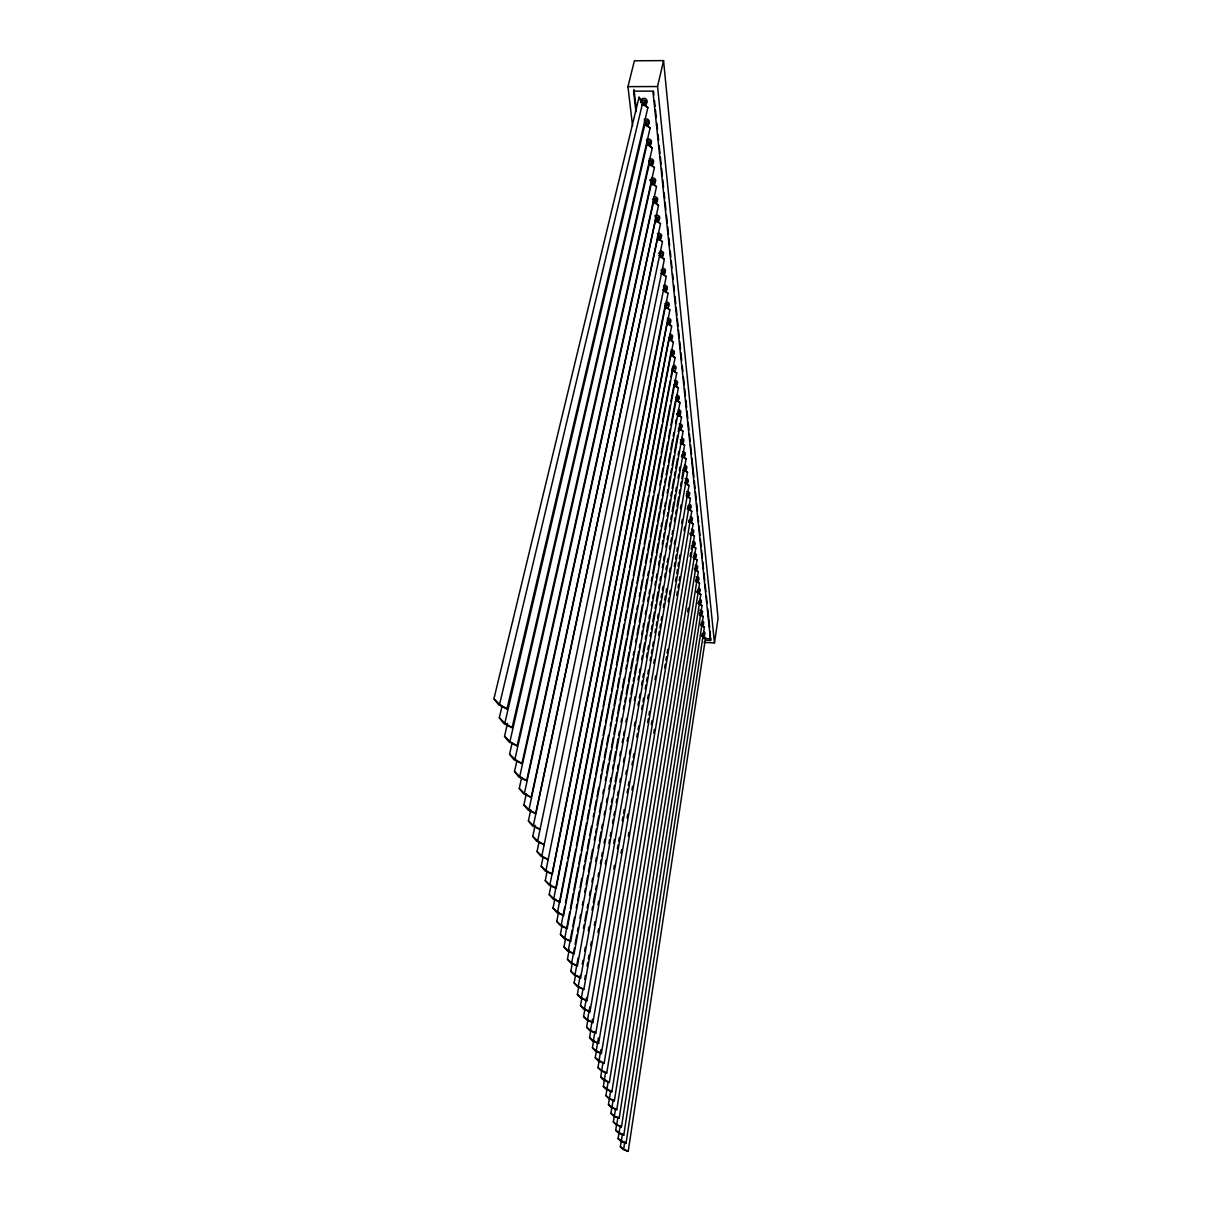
<?xml version="1.0" encoding="UTF-8"?>
<svg xmlns="http://www.w3.org/2000/svg" width="1212" height="1212" viewBox="0 0 1212 1212"><rect width="100%" height="100%" fill="white"/><g stroke="black" fill="none" stroke-linecap="round" stroke-linejoin="round"><path stroke-width="1.5" d="M661.252 272.139C661.888 269.352 665.585 273.351 662.267 273.109M675.675 385.764L673.872 384.977L675.675 385.764A2.53 1.833 10.7 0 0 674.645 382.113M677.993 412.428L679.22 413.292L678.175 414.08M680.523 442.41L681.917 443.622L680.265 442.486M687.189 497.329L687.916 496.314L686.477 495.875M697.052 591.592L698.415 593.213L697.43 592.198M703.99 642.39L714.474 642.936L718.065 618.347L663.555 60.6L634.391 60.782L627.937 86.643L632.588 126.033M705.46 640.224L710.596 640.481L710.065 631.3M622.544 1133.69L620.332 1146.719L623.013 1149.37L628.21 1151.4L705.52 637.876L701.945 635.376M628.21 1151.4L623.65 1149.218L624.786 1141.749M620.271 1125.493L618.044 1138.613L620.756 1141.325L626.013 1143.386L704.369 627.286L700.763 624.756M701.793 635.815L703.218 636.709L701.899 635.149M616.59 1124.751L615.711 1130.357L618.468 1133.129L623.771 1135.22L703.202 616.529L699.551 613.954M700.612 625.195L702.036 626.104L700.718 624.528M611.802 1107.738L610.909 1113.343L613.726 1116.207L619.15 1118.373L700.794 594.471L697.097 591.82M698.188 603.424L699.642 604.349L698.294 602.743M614.226 1116.343L613.333 1121.933L616.12 1124.751L621.483 1126.872L702.006 605.591L698.339 602.985M699.4 614.393L700.854 615.317L699.506 613.726M609.333 1098.981L608.439 1104.571L611.287 1107.495L616.772 1109.677L699.566 583.169L695.839 580.487M621.483 1126.872L616.772 1124.584L617.938 1117.1M616.772 1109.677L611.954 1107.313L613.151 1099.845M608.151 1081.831L605.909 1095.603L608.803 1098.587L614.348 1100.814L698.324 571.685L694.552 568.958M695.673 580.927L697.158 581.881L695.794 580.245M619.15 1118.373L614.393 1116.04L615.56 1108.571M614.348 1100.814L609.469 1098.405L610.666 1090.951M687.658 611.833L688.264 608.106M605.561 1072.559L603.334 1086.452L606.258 1089.497L611.863 1091.77L697.052 559.989L693.249 557.232M694.4 569.398L695.9 570.367L694.506 568.716M601.622 1071.514L600.697 1077.104L603.667 1080.21L609.333 1082.513L695.764 548.112L693.203 546.248M693.203 556.99L694.597 558.656L693.87 557.626M690.098 556.49L690.704 552.763M691.31 549.036L691.931 545.309M600.849 1049.653L598.001 1067.56L601.016 1070.726L606.742 1073.059L694.446 536.022L691.87 534.128M692.688 547.051L693.4 546.067L691.764 545.733M690.416 533.613L691.946 534.628L690.325 533.038M606.742 1073.059L601.697 1070.514L602.925 1063.06M596.501 1050.334L595.243 1057.788L598.289 1061.03L604.091 1063.409L693.112 523.72L690.507 521.796L688.946 522.387M690.325 534.704L691.946 534.628M689.037 521.266L690.598 522.311L688.946 520.69M653.738 733.108L654.359 729.382M664.63 667.933L665.252 664.206M665.873 660.479L666.494 656.768M667.115 653.041L667.736 649.314M676.766 595.319L677.387 591.592M678.008 587.865L678.629 584.139M679.25 580.427L679.871 576.7M593.698 1040.351L592.426 1047.819L595.516 1051.122L601.394 1053.546L691.749 511.222L687.81 508.282M601.394 1053.546L596.228 1050.895L598.425 1037.851M651.298 724.579L651.935 720.852M675.538 581.002L676.16 577.276M676.796 573.549L677.417 569.807M678.053 566.08L678.675 562.353M679.311 558.626L679.947 554.899M684.038 530.659L684.659 526.932M590.835 1030.155L589.547 1037.608L592.683 1040.987L598.622 1043.456L690.37 498.48L687.719 496.496M688.598 510.085L689.325 509.085L687.765 508.025M687.643 508.707L689.325 509.085M598.622 1043.456L593.395 1040.76L594.986 1031.457M628.301 836.053L628.937 832.341M647.662 722.534L648.299 718.822M648.935 715.095L649.571 711.368M654.965 679.735L655.601 676.008M668.297 601.576L668.933 597.849M669.569 594.138L670.206 590.411M674.327 566.216L674.963 562.489M675.599 558.777L676.235 555.051M676.872 551.324L677.508 547.612M681.629 523.417L682.265 519.69M587.911 1019.716L586.608 1027.185L589.789 1030.624L595.804 1033.139L688.961 485.527L684.947 482.497M595.804 1033.139L590.502 1030.397L592.426 1019.216M621.014 853.354L621.665 849.627M627.119 817.948L627.771 814.222M631.937 789.997L632.588 786.27M647.678 698.673L648.329 694.946M653.783 663.267L654.419 659.54M658.601 635.315L659.237 631.588M659.889 627.861L660.525 624.135M661.176 620.408L661.813 616.681M663.418 607.363L664.055 603.637M664.706 599.91L665.343 596.183M665.994 592.456L666.63 588.729M669.524 571.943L670.16 568.216M674.342 543.991L674.978 540.264M680.447 508.585L681.083 504.859M584.911 1009.066L583.593 1016.504L586.82 1020.019L592.91 1022.58L687.522 472.332L683.477 469.256L681.856 478.558M592.91 1022.58L587.547 1019.792L589.82 1006.763M613.787 869.14L614.439 865.413M617.362 848.673L618.014 844.961M618.65 841.234L619.302 837.522M622.226 820.782L622.862 817.055M623.513 813.343L624.165 809.616M627.089 792.875L627.725 789.163M628.377 785.437L629.028 781.725M631.937 764.984L632.588 761.257M633.24 757.545L633.891 753.819M636.8 737.078L637.451 733.366M638.103 729.639L638.754 725.927M641.663 709.187L642.315 705.46M642.966 701.748L643.602 698.021M645.223 688.719L645.875 685.007M646.526 681.28L647.178 677.569M647.829 673.842L648.465 670.13M650.087 660.828L650.738 657.101M651.389 653.389L652.041 649.662M652.677 645.951L653.329 642.224M654.95 632.922L655.601 629.21M656.253 625.483L656.889 621.771M657.54 618.044L658.192 614.332M659.813 605.03L660.464 601.303M661.116 597.592L661.752 593.865M662.403 590.153L663.055 586.426M664.676 577.139L665.327 573.412M665.964 569.685L666.615 565.974M667.267 562.247L667.918 558.535M669.539 549.233L670.175 545.506M670.827 541.794L671.478 538.067M672.13 534.356L672.781 530.629M674.402 521.342L675.039 517.615M675.69 513.888L676.341 510.176M676.993 506.449L678.614 497.162M679.25 493.435L679.902 489.724M680.553 485.997L681.205 482.27M581.836 998.127L580.518 1005.581L583.79 1009.187L589.956 1011.793L686.068 458.909L683.341 456.818M684.28 471.135L685.022 470.104L683.553 469.62M589.956 1011.793L584.517 1008.945L586.487 997.764M597.97 932.573L598.622 928.846M613.726 843.173L614.378 839.446M625.862 774.271L626.513 770.544M629.467 753.773L630.134 750.046M634.391 725.837L635.043 722.11M637.997 705.354L638.663 701.627M639.315 697.9L639.966 694.173M641.618 684.871L642.269 681.144M642.921 677.417L643.587 673.69M646.526 656.934L647.193 653.207M647.844 649.48L648.496 645.754M650.147 636.436L650.799 632.709M651.45 628.983L652.117 625.271M652.768 621.544L654.404 612.227M655.071 608.5L655.722 604.773M656.374 601.046L658.025 591.744M658.677 588.017L659.328 584.29M659.979 580.563L660.646 576.836M662.282 567.534L662.934 563.807M663.6 560.08L664.252 556.353M665.888 547.036L666.555 543.309M667.206 539.598L667.857 535.871M669.509 526.553L670.16 522.827M670.812 519.1L671.478 515.373M672.13 511.661L673.766 502.344M674.417 498.617L675.084 494.89M675.735 491.163L676.387 487.436M678.038 478.134L678.69 474.407M679.341 470.68L680.008 466.953M681.795 456.212L683.417 457.333L681.705 455.636M578.7 986.962L577.366 994.401L580.684 998.082L586.926 1000.733L684.583 445.228L681.826 443.107L680.417 443.865M683.417 457.333L681.432 456.485M586.926 1000.733L581.427 997.824L583.078 988.537M584.729 979.251L585.396 975.524M587.047 966.237L587.714 962.51M588.381 958.798L589.032 955.086M590.698 945.784L591.35 942.072M594.334 925.332L595.001 921.62M597.986 904.894L598.637 901.167M605.273 864.004L605.924 860.278M608.909 843.552L609.575 839.84M610.227 836.113L610.893 832.402M612.545 823.099L613.211 819.388M613.878 815.676L614.545 811.949M616.196 802.662L616.863 798.935M617.514 795.223L618.181 791.512M619.832 782.21L620.499 778.498M623.483 761.772L624.15 758.045M627.119 741.32L627.786 737.608M634.406 700.43L635.073 696.703M638.057 679.977L638.709 676.266M639.375 672.539L640.042 668.827M641.693 659.525L642.36 655.813M643.027 652.101L644.678 642.799M645.345 639.088L645.996 635.361M646.663 631.649L648.314 622.362M648.981 618.635L649.647 614.923M651.298 605.621L651.965 601.909M652.632 598.198L653.283 594.471M654.95 585.184L655.601 581.457M656.268 577.745L656.934 574.033M658.586 564.731L659.252 561.02M659.919 557.293L660.57 553.581M662.237 544.294L662.888 540.567M663.555 536.855L664.221 533.128M664.873 529.417L666.539 520.13M667.191 516.403L667.857 512.691M668.524 508.964L670.175 499.677M670.842 495.966L671.509 492.239M672.16 488.527L673.827 479.225M674.478 475.513L675.145 471.801M675.811 468.074L677.463 458.787M678.129 455.061L678.796 451.349M575.488 975.508L574.124 982.962L577.503 986.719L583.82 989.431L683.068 431.305L678.887 428.078L678.22 431.79M572.2 963.813L570.822 971.251L574.261 975.084L580.654 977.842L681.523 417.125L677.311 413.837M678.978 428.427L680.371 429.669L678.341 428.79M678.159 415.807L678.932 414.746L677.038 413.686M678.796 415.443L677.129 414.262M583.82 989.431L578.245 986.462L580.26 975.296M582.275 964.131L582.942 960.404M584.623 951.102L585.29 947.375M588.32 930.619L588.987 926.907M592.001 910.151L592.668 906.424M593.35 902.698L595.016 893.395M595.698 889.669L596.365 885.957M598.046 876.64L598.713 872.928M600.394 863.611L601.061 859.899M601.728 856.172L602.409 852.445M604.076 843.143L604.758 839.416M610.121 809.646L610.787 805.919M611.469 802.192L612.136 798.466M613.817 789.163L614.484 785.437M615.151 781.725L616.832 772.408M617.499 768.696L618.165 764.969M619.847 755.667L620.514 751.94M622.195 742.638L622.862 738.911M623.544 735.184L624.21 731.472M625.892 722.155L626.559 718.443M629.573 701.687L630.255 697.96M630.922 694.234L632.603 684.932M633.27 681.205L633.937 677.493M634.603 673.766L636.285 664.464M636.951 660.737L638.633 651.435M639.3 647.708L639.981 643.981M641.648 634.679L642.33 630.952M642.996 627.24L643.663 623.513M645.345 614.211L646.011 610.484M647.693 601.182L648.359 597.455M649.041 593.728L649.708 590.002M651.389 580.699L652.056 576.973M652.723 573.261L655.737 556.505M656.419 552.778L658.086 543.476M658.767 539.749L660.434 530.447M661.116 526.72L661.782 523.008M663.464 513.691L664.131 509.979M664.797 506.252L665.479 502.525M667.145 493.223L667.827 489.497M668.494 485.77L670.175 476.467M670.842 472.741L671.509 469.029M672.175 465.302L673.857 456M674.523 452.273L677.553 435.517M580.654 977.842L575.003 974.827L578.048 958.101M583.472 928.377L584.154 924.665M584.82 920.953L586.517 911.666M587.199 907.955L587.881 904.228M589.562 894.941L590.244 891.229M591.941 881.942L592.623 878.23M595.668 861.505L596.349 857.793M598.046 848.506L598.713 844.794M599.395 841.083L601.091 831.796M601.758 828.069L602.44 824.357M604.137 815.07L604.818 811.358M606.515 802.071L607.182 798.36M608.878 789.057L609.56 785.346M610.227 781.634L610.909 777.922M612.605 768.635L613.287 764.923M613.954 761.197L615.651 751.91M616.332 748.198L618.029 738.911M618.696 735.199L619.377 731.487M621.074 722.185L621.756 718.474M623.453 709.187L624.119 705.475M624.801 701.763L625.483 698.051M626.149 694.324L627.846 685.038M628.528 681.326L630.225 672.039M630.891 668.327L632.588 659.04M633.27 655.313L633.952 651.601M635.633 642.315L636.315 638.603M636.997 634.891L638.694 625.604M639.36 621.877L642.421 605.167M643.087 601.455L644.784 592.168M645.466 588.441L647.163 579.154M647.829 575.442L648.511 571.731M650.208 562.444L650.889 558.732M651.556 555.005L656.98 525.296M657.662 521.569L659.358 512.282M660.025 508.57L661.722 499.283M662.403 495.572L664.1 486.285M664.767 482.573L665.449 478.846M666.13 475.134L667.827 465.847M668.494 462.136L670.191 452.849M670.872 449.137L672.569 439.835M673.236 436.123L673.917 432.411M675.614 423.124L676.296 419.413M569.17 949.935L567.443 959.237L570.928 963.176L577.397 965.979L679.947 402.672L677.114 400.445M577.397 965.979L571.67 962.904L574.427 948.011M575.109 944.299L576.821 934.997M577.518 931.27L578.2 927.559M579.912 918.257L580.609 914.545M582.321 905.243L583.002 901.516M584.729 892.214L585.411 888.502M586.093 884.775L587.805 875.473M588.502 871.761L590.214 862.459M590.895 858.732L592.623 849.445M594.334 840.143L595.016 836.416M595.713 832.705L596.395 828.978M597.077 825.266L598.804 815.964M599.485 812.237L601.197 802.935M602.925 793.648L603.606 789.921M605.318 780.619L606 776.907M606.697 773.18L608.409 763.878M609.091 760.166L610.818 750.864M611.499 747.137L613.211 737.835M613.908 734.124L615.62 724.821M616.302 721.11L616.999 717.383M617.681 713.656L619.393 704.369M620.074 700.642L621.801 691.34M622.483 687.628L624.195 678.326M625.922 669.024L626.604 665.297M627.286 661.585L629.013 652.283M629.695 648.556L633.815 626.24M634.497 622.529L636.209 613.227M636.906 609.5L637.588 605.788M639.3 596.486L639.997 592.759M640.678 589.047L642.39 579.745M643.087 576.018L644.799 566.731M645.481 563.004L647.208 553.702M647.89 549.99L649.602 540.688M650.299 536.961L658.192 494.193M659.904 484.891L660.585 481.164M661.282 477.452L662.994 468.15M663.676 464.423L667.797 442.107M668.494 438.396L670.206 429.093M670.887 425.367L675.357 401.187M565.368 939.512L563.974 946.936L567.504 950.966L574.079 953.829L678.356 387.946L674.054 384.552L670.933 401.248M675.508 399.748L677.326 400.248L675.675 401.217M574.079 953.829L568.276 950.678L572.079 930.255M572.776 926.544L574.518 917.272M576.245 907.985L576.942 904.273M577.639 900.561L579.366 891.274M580.063 887.563L581.79 878.291M583.533 869.004L584.229 865.292M584.911 861.581L586.653 852.309M587.35 848.597L589.077 839.31M589.774 835.598L591.501 826.311M593.244 817.039L593.941 813.328M594.622 809.616L596.365 800.329M597.062 796.617L598.789 787.33M600.531 778.059L601.213 774.347M601.909 770.635L603.652 761.348M604.333 757.636L606.076 748.349M606.773 744.638L608.5 735.366M610.242 726.079L610.924 722.367M611.621 718.655L613.363 709.384M614.045 705.672L616.832 690.81M617.514 687.098L619.256 677.826M619.953 674.114L626.543 638.845M627.225 635.133L636.255 586.866M636.936 583.154L643.527 547.885M644.223 544.173L653.238 495.92M653.935 492.208L660.525 456.939M661.222 453.227L670.236 404.959M562.186 925.029L560.414 934.331L564.004 938.452L570.655 941.376L676.72 372.932L671.796 370.221M675.19 386.492L675.569 386.189M673.917 371.145L672.19 369.902L673.887 370.614M570.655 941.376L564.777 938.164L569.701 912.136M570.397 908.424L573.215 893.562M573.927 889.835L578.139 867.534M578.836 863.823L580.593 854.536M581.305 850.809L586.578 822.933M587.275 819.221L589.047 809.934M589.744 806.207L595.016 778.331M595.728 774.62L602.409 739.305M603.106 735.593L604.864 726.291M605.561 722.579L610.848 694.703M611.545 690.991L615.772 668.691M616.469 664.964L624.21 624.089M624.907 620.362L626.665 611.075M627.361 607.363L632.649 579.487M633.346 575.761L648.465 495.859M649.162 492.133L661.828 425.23M662.525 421.518L670.266 380.629M670.963 376.917L672.327 369.205M558.565 912.121L556.762 921.408L560.414 925.62L567.155 928.604L675.054 357.646L670.675 354.131L635.83 535.871M567.155 928.604L561.201 925.317L564.747 906.773M565.459 903.061L575.776 849.279M576.488 845.582L602.425 710.202M603.137 706.49L629.089 571.11M629.801 567.398L635.133 539.582M554.854 898.849L553.02 908.152L556.732 912.469L563.58 915.514L673.372 342.042L668.933 338.466L567.973 858.308M671.827 356.116L672.357 355.101L670.751 354.465M672.221 355.798L670.478 354.54M668.645 338.315L670.494 340.163L669.63 338.815M563.58 915.514L557.52 912.151L567.261 862.02M551.036 885.275L549.188 894.547L552.96 898.971L559.899 902.092L671.645 326.149L668.282 323.407M559.899 902.092L553.763 898.653L667.161 322.498M547.127 871.307L545.248 880.594L549.097 885.124L556.111 888.305L669.872 309.924L666.479 307.136M668.342 324.558L668.872 323.513L667.236 322.831M668.736 324.225L666.964 322.922M664.843 307.924L666.948 307.954L665.736 306.515L666.948 307.954M664.873 306.257L666.539 308.302M556.111 888.305L549.9 884.79L665.055 306.075M543.097 857.005L541.203 866.262L545.112 870.913L552.248 874.155L668.07 293.38L663.494 289.607M552.248 874.155L545.93 870.564L666.236 276.503L662.767 273.609M664.706 291.713L665.252 290.668L663.025 289.653M663.434 289.304L665.252 290.668M538.976 842.279L537.052 851.536L541.022 856.308L548.263 859.626L541.855 855.945L664.373 259.277L659.692 255.353M663.252 274.442C663.812 272.215 659.025 272.836 663.252 274.442L660.995 273.412M660.919 257.52L661.479 256.459L659.207 255.414M659.631 255.05L661.479 256.459M535.128 825.327L532.78 836.416L536.84 841.31L544.173 844.703L537.658 840.946L662.464 241.688L657.722 237.703L533.356 825.523L539.976 829.372L532.522 825.902L528.402 820.872L530.78 809.783M659.389 239.521C659.979 237.234 655.086 237.855 659.389 239.521L657.419 237.552M526.296 793.83L523.887 804.904L528.084 810.055L535.659 813.616L660.51 223.735L655.722 219.675M657.404 221.523C655.268 218.205 657.434 221.538 657.131 221.19M521.705 777.392L519.251 788.467L523.539 793.769L531.204 797.405L658.51 205.404L654.889 202.298M535.659 813.616L528.947 809.661L655.662 219.357L655.086 220.448L656.359 222.038M653.147 203.116L653.616 200.95L655.101 202.813M516.979 760.485L514.494 771.559L518.842 776.998L526.644 780.725L656.48 186.678L649.829 179.8M531.204 797.405L524.387 793.36L653.677 201.268M651.526 182.148L653.465 183.648C646.738 181.042 656.722 180.346 652.632 183.133M521.933 763.56L654.404 167.544L649.45 163.241L514.903 759.318L521.933 763.56L514.024 759.757L509.57 754.152L512.1 743.107M526.644 780.725L519.721 776.574L651.586 182.451M651.192 165.165L649.132 163.105M507.51 723.337L504.525 736.229L509.055 741.986L517.1 745.895L652.283 148L647.269 143.622M649.026 145.561C649.693 143.061 644.451 143.683 649.026 145.561L646.769 143.713M501.919 706.717L499.314 717.762L503.934 723.685L512.115 727.685L650.102 128.017L646.299 124.669M517.1 745.895L509.934 741.532L647.208 143.289M714.474 642.936L657.555 86.537L663.555 60.6M512.115 727.685L504.828 723.216L645.042 123.548M644.496 125.518L644.966 123.215L646.541 125.245M642.754 103.035L639.042 97.233L493.935 698.733L498.647 704.823L506.964 708.929L647.89 107.595L644.042 104.171M644.102 105.474C644.587 101.929 642.012 103.899 644.557 105.035M506.964 708.929L499.571 704.339L642.693 102.702L642.042 104.747M642.39 102.369L644.602 101.838L644.208 103.838M644.663 122.882L646.86 122.351L646.466 124.306M646.814 125.518L646.45 124.109L644.799 123.927M653.313 200.541C655.54 197.965 657.01 203.101 653.465 201.662M655.374 203.131L655.025 201.843M661.343 257.156L661.01 255.944L659.48 255.762M665.115 291.365L663.297 290.016M670.494 340.163L669.524 340.602M672.039 368.675L673.948 368.327L673.281 369.796M677.205 400.945L675.781 399.672M680.371 429.669L680.417 429.048A2.454 1.742 10.2 0 0 679.462 425.715M684.901 470.786L684.113 469.635M689.204 509.767L687.886 508.646M693.294 546.748L692.552 545.703M695.9 570.367L695.158 569.352M697.158 581.881L696.173 580.851M699.642 604.349L698.673 603.364M700.854 615.317L699.885 614.332M702.036 626.104L701.097 625.134M703.218 636.709L702.263 635.755M647.011 142.652L649.071 142.425L648.996 144.213M649.193 162.272C650.799 160.136 653.147 164.332 650.162 163.923M651.344 164.468L650.753 165.574L648.784 164.044M655.465 218.69L657.449 218.493L657.358 220.145M657.465 236.704L659.646 236.734L658.737 238.264M659.54 238.825L658.677 239.991M665.085 305.212L667.191 305.242L665.979 306.606M675.735 384.613L674.463 383.143M680.523 428.094L679.281 426.685M694.718 557.975L693.749 558.959M696.006 569.701L695.309 570.655M697.279 581.215L696.324 582.169M698.521 592.547L697.839 593.486M661.282 255.762L660.782 253.914L659.389 255.126M668.842 337.269L670.933 338.193L668.736 338.89M672.16 354.374L672.463 353.162L670.812 352.798M675.614 398.142L677.432 398.369L676.872 399.581M681.841 442.168L682.129 441.092L680.583 440.744M681.886 454.591L683.644 454.818L683.098 455.939M687.734 495.541L688.007 494.541L686.507 494.208M689.143 508.313L689.416 507.328L687.931 506.995M651.359 182.845L653.192 183.254L652.571 184.86M663.646 288.259L665.358 288.638L664.782 290.047M667.297 321.165L668.979 321.528L668.403 322.877M685.75 484.345L686.492 483.33L685.295 482.846M689.325 519.554L690.795 519.887L690.264 520.902M684.31 469.423L685.31 468.68L684.129 467.877M685.325 481.134L686.765 481.921L685.477 482.603M691.37 533.25L692.34 532.583L691.476 531.871M692.703 545.355L693.673 544.703L692.552 543.976M696.188 579.184L697.536 579.881L696.324 580.457M697.445 590.532L698.779 591.214L697.582 591.774M698.688 601.682L700.006 602.364L698.824 602.925M699.9 612.666L701.203 613.333L700.036 613.878M701.097 623.468L702.399 624.135L701.233 624.665M702.278 634.103L703.566 634.755L702.399 635.285M627.937 86.643L657.555 86.537M703.99 638.466L710.853 638.83M679.265 428.412L680.417 429.048M693.87 555.899L694.976 556.626L693.749 557.232M695.173 567.64L696.264 568.352L695.052 568.943M626.013 1143.386L618.044 1138.613M623.771 1135.22L615.711 1130.357M611.863 1091.77L603.334 1086.452M609.333 1082.513L600.697 1077.104M604.091 1063.409L595.243 1057.788M702.778 636.391L705.52 637.876M701.596 625.786L704.369 627.286M700.415 614.999L703.202 616.529M699.203 604.046L702.006 605.591M697.96 592.91L700.794 594.471M696.718 581.578L699.566 583.169M695.446 570.064L698.324 571.685M694.143 558.368L697.052 559.989M692.825 546.46L695.764 548.112M691.491 534.34L694.446 536.022M690.128 522.024L693.112 523.72M688.734 509.479L691.749 511.222M687.325 496.723L690.37 498.48M685.886 483.739L688.961 485.527M684.432 470.529L687.522 472.332M682.932 457.075L686.068 458.909M681.417 443.365L684.583 445.228M679.871 429.412L683.068 431.305M681.523 417.125L678.311 415.201A2.485 1.773 10.3 0 0 680.538 413.322A2.485 1.773 10.3 0 0 677.887 411.459M676.296 400.46L679.947 402.672M675.887 386.446L678.356 387.946M672.993 370.66L676.72 372.932M672.554 356.101L675.054 357.646M669.554 339.693L673.372 342.042M667.782 323.755L671.645 326.149M665.979 307.484L669.872 309.924M664.146 290.895L668.07 293.38M662.267 273.973L666.236 276.503M661.691 257.565L664.373 259.277M658.404 239.082L662.464 241.688M696.945 592.259L698.415 593.213M657.768 221.963L660.51 223.735M655.753 203.601L658.51 205.404M652.283 183.921L656.48 186.678M650.162 164.741L654.404 167.544M691.416 545.976L692.931 546.991M690.052 533.856L691.597 534.871M649.42 146.091L652.283 148M688.689 521.524L690.234 522.554M647.208 126.078L650.102 128.017M687.401 508.282L688.961 509.328M687.28 508.964L688.84 510.025M643.496 104.626L647.89 107.595M686.219 495.935L687.795 497.011M682.932 469.953L684.538 471.059M676.872 413.853L678.553 415.034M676.75 414.549L678.417 415.731M620.332 1146.719L623.65 1149.218M613.333 1121.933L616.772 1124.584M610.909 1113.343L614.393 1116.04M608.439 1104.571L611.954 1107.313M605.909 1095.603L609.469 1098.405M598.001 1067.56L601.697 1070.514M592.426 1047.819L596.228 1050.895M589.547 1037.608L593.395 1040.76M586.608 1027.185L590.502 1030.397M583.593 1016.504L587.547 1019.792M580.518 1005.581L584.517 1008.945M577.366 994.401L581.427 997.824M574.124 982.962L578.245 986.462M570.822 971.251L575.003 974.827M567.443 959.237L571.67 962.904M563.974 946.936L568.276 950.678M560.414 934.331L564.777 938.164M556.762 921.408L561.201 925.317M553.02 908.152L557.52 912.151M549.188 894.547L553.763 898.653M545.248 880.594L549.9 884.79M541.203 866.262L545.93 870.564M537.052 851.536L541.855 855.945M532.78 836.416L537.658 840.946M528.402 820.872L533.356 825.523M523.887 804.904L528.947 809.661M519.251 788.467L524.387 793.36M514.494 771.559L519.721 776.574M509.57 754.152L514.903 759.318M504.525 736.229L509.934 741.532M499.314 717.762L504.828 723.216M493.935 698.733L499.571 704.339M639.042 97.233L641.284 102.035M633.997 89.415L636.376 110.08M635.952 111.837L633.573 91.158L652.904 91.097L710.596 640.481M653.51 91.233L653.904 94.99M654.495 100.641L655.086 106.277M655.48 110.05L656.268 117.579M656.859 123.215L657.449 128.866M658.04 134.517L658.631 140.153M659.222 145.804L660.01 153.333M660.404 157.09L661.191 164.62M661.585 168.377L662.373 175.907M662.767 179.679L663.555 187.209M664.146 192.844L664.737 198.495M665.13 202.252L665.918 209.782M666.509 215.433L667.297 222.963M667.691 226.72L668.479 234.249M668.872 238.006L669.66 245.536M670.251 251.187L670.842 256.823M671.236 260.595L672.024 268.125M672.615 273.76L673.205 279.411M673.811 285.047L674.402 290.698M674.993 296.349L675.781 303.879M676.175 307.636L676.963 315.165M677.356 318.923L678.144 326.452M678.538 330.209L679.326 337.739M679.72 341.511L680.508 349.041M680.902 352.798L681.689 360.328M682.28 365.963L682.871 371.614M683.462 377.265L684.25 384.795M684.644 388.552L685.431 396.082M685.825 399.839L686.613 407.368M687.007 411.141L687.795 418.655M688.189 422.427L688.977 429.957M689.37 433.714L690.158 441.244M690.552 445.001L691.537 454.409M691.931 458.181L693.9 476.998M694.294 480.755L695.082 488.284M695.476 492.057L696.264 499.571M696.658 503.344L697.445 510.873M698.036 516.509L698.627 522.16M699.021 525.917L700.006 535.325M700.4 539.098L701.187 546.627M701.581 550.384L702.369 557.914M702.763 561.671L703.551 569.201M703.945 572.973L704.733 580.487M705.126 584.26L705.914 591.789M706.308 595.547L707.111 603.076M707.702 608.727L709.671 627.543M654.874 215.827A2.788 2.242 13.8 0 1 659.04 216.1A2.788 2.242 13.8 0 1 658.601 219.448M655.025 217.236A2.803 2.242 13.8 0 1 659.07 218.372A2.803 2.242 13.8 0 1 657.586 221.417M657.419 233.522A2.757 2.197 13.3 0 1 661.085 237.067M657.677 235.067A2.772 2.197 13.3 0 1 661.282 236.976A2.772 2.197 13.3 0 1 658.858 239.461M660.01 251.005A2.742 2.151 12.9 0 1 662.494 255.02M658.495 253.308A2.742 2.151 12.9 0 1 662.964 254.081A2.742 2.151 12.9 0 1 660.813 257.065M662.6 268.261A2.712 2.106 12.5 0 1 664.903 271.942M660.934 270.291A2.712 2.106 12.5 0 1 665.1 271.927A2.712 2.106 12.5 0 1 662.025 274.215M663.797 285.305A2.682 2.06 12.2 0 1 666.236 289.183M663.449 287.062A2.682 2.06 12.2 0 1 666.948 288.865A2.682 2.06 12.2 0 1 664.585 291.198M666.312 301.894A2.651 2.03 11.9 0 1 668.554 305.439M664.676 303.894A2.651 2.03 11.9 0 1 668.766 305.485A2.651 2.03 11.9 0 1 665.736 307.666M667.448 318.256A2.621 1.985 11.6 0 1 669.827 321.983M667.1 320.013A2.621 1.985 11.6 0 1 670.539 321.756A2.621 1.985 11.6 0 1 668.221 323.983M669.872 334.209A2.606 1.954 11.3 0 1 672.069 337.618M669.539 335.951A2.606 1.939 11.3 0 1 672.342 338.239A2.606 1.939 11.3 0 1 669.297 339.83M673.311 365.282A2.545 1.879 10.9 0 1 675.796 368.19M672.327 367.069A2.545 1.879 10.9 0 1 675.66 368.736A2.545 1.879 10.9 0 1 673.402 370.827M670.963 349.935A2.575 1.909 11.1 0 1 673.281 353.54M670.615 351.692A2.575 1.909 11.1 0 1 673.887 353.131A2.575 1.909 11.1 0 1 672.357 355.464M676.599 395.188A2.5 1.803 10.5 0 1 678.22 398.627M675.645 396.975A2.5 1.803 10.5 0 1 678.917 398.581A2.5 1.803 10.5 0 1 676.69 400.581M674.327 380.416A2.53 1.833 10.7 0 1 677.084 383.598M679.159 424.033A2.454 1.742 10.2 0 1 681.826 427.048M678.205 409.717A2.485 1.773 10.3 0 1 680.629 412.474M680.28 412.837A2.485 1.773 10.3 0 1 679.235 413.262M682.841 451.743A2.409 1.682 9.9 0 1 684.386 454.954M683.159 453.561A2.409 1.682 9.9 0 1 682.917 456.879M681.962 438.077A2.439 1.712 10 0 1 682.886 441.259M680.402 439.759A2.439 1.712 10 0 1 683.492 441.077A2.439 1.712 10 0 1 682.023 443.153M685.189 478.558A2.363 1.621 9.6 0 1 687.765 481.376M686.765 481.77A2.363 1.621 9.6 0 1 686.159 481.8M685.507 480.24A2.363 1.621 9.6 0 1 688.037 482.179A2.363 1.621 9.6 0 1 685.25 483.437M684.341 465.257A2.394 1.651 9.7 0 1 686.659 467.832M685.856 468.408A2.394 1.651 9.7 0 1 685.31 468.559M684.038 466.984A2.394 1.651 9.7 0 1 686.583 468.726A2.394 1.651 9.7 0 1 684.401 470.317M641.239 100.263A2.985 2.545 18.1 0 1 644.117 98.339A2.985 2.545 18.1 0 1 647.041 100.687A2.985 2.545 18.1 0 1 645.178 103.429M640.8 102.687A2.985 2.545 18 0 1 643.436 100.081A2.985 2.545 18 0 1 646.663 102.672A2.985 2.545 18 0 1 644.011 105.262M648.662 123.215A2.954 2.485 17.1 0 1 648.102 123.609M644.163 119.624A2.954 2.485 17.1 0 1 649.056 122.685M644.299 120.988A2.954 2.485 17.1 0 1 648.738 122.518A2.954 2.485 17.1 0 1 646.284 125.715M646.39 139.713A2.924 2.439 16.3 0 1 650.738 139.956A2.924 2.439 16.3 0 1 650.283 143.622M646.541 141.077A2.924 2.439 16.2 0 1 650.768 142.274A2.924 2.439 16.2 0 1 649.223 145.622M649.132 158.969A2.878 2.379 15.5 0 1 653.116 159.878A2.878 2.379 15.5 0 1 652.435 163.181M648.738 160.741A2.894 2.379 15.5 0 1 653.177 162.529A2.894 2.379 15.5 0 1 649.905 165.18M651.268 178.209A2.848 2.333 14.9 0 1 655.071 181.967M654.525 182.345A2.848 2.333 14.9 0 1 653.874 182.573M651.526 179.74A2.863 2.333 14.9 0 1 655.268 181.739A2.863 2.333 14.9 0 1 652.768 184.406M650.329 180.346A2.863 2.333 14.9 0 1 650.874 179.967M657.116 200.722A2.818 2.288 14.3 0 1 656.586 201.086M654.01 196.814A2.818 2.288 14.3 0 1 657.51 200.238M652.435 199.162A2.833 2.288 14.3 0 1 657.071 199.95A2.833 2.288 14.3 0 1 654.844 203.146M689.249 504.434A2.333 1.56 9.4 0 1 691.082 505.828A2.333 1.56 9.4 0 1 690.128 507.358M687.765 506.101A2.333 1.56 9.4 0 1 690.719 507.328A2.333 1.56 9.4 0 1 689.295 509.207M686.643 491.587A2.348 1.591 9.5 0 1 689.34 492.436A2.348 1.591 9.5 0 1 689.173 494.36M686.34 493.299A2.348 1.591 9.5 0 1 689.325 494.541A2.348 1.591 9.5 0 1 687.901 496.45M691.401 529.311A2.288 1.5 9.2 0 1 693.718 530.523A2.288 1.5 9.2 0 1 692.84 532.204M691.704 531.083A2.288 1.5 9.2 0 1 693.552 532.825A2.288 1.5 9.2 0 1 691.461 534.068M690.037 516.933A2.303 1.53 9.3 0 1 692.37 518.175A2.303 1.53 9.3 0 1 691.491 519.887M690.355 518.721A2.303 1.53 9.3 0 1 692.219 520.493A2.303 1.53 9.3 0 1 690.098 521.751M694.052 553.414A2.242 1.454 9.1 0 1 696.415 554.793A2.242 1.454 9.1 0 1 694.961 556.338M693.779 555.111A2.257 1.454 9.1 0 1 696.173 556.687A2.257 1.454 9.1 0 1 694.112 558.065M692.734 541.461A2.272 1.485 9.1 0 1 695.112 542.855A2.272 1.485 9.1 0 1 693.643 544.446M692.461 543.158A2.272 1.485 9.1 0 1 694.87 544.764A2.272 1.485 9.1 0 1 692.794 546.157M695.355 565.156A2.227 1.439 9 0 1 697.354 565.974A2.227 1.439 9 0 1 697.506 567.428M696.764 567.928A2.227 1.439 9 0 1 696.233 568.049M695.082 566.852A2.227 1.424 9 0 1 697.461 568.595A2.227 1.424 9 0 1 694.824 569.685M696.067 576.745A2.212 1.409 8.9 0 1 698.87 577.866A2.212 1.409 8.9 0 1 697.506 579.548M696.355 578.397A2.212 1.409 8.9 0 1 698.718 580.109A2.212 1.409 8.9 0 1 696.097 581.184M698.445 588.153A2.197 1.379 8.8 0 1 699.991 590.274M697.612 589.759A2.197 1.379 8.8 0 1 699.945 591.456A2.197 1.379 8.8 0 1 697.354 592.501M699.672 599.334A2.182 1.363 8.8 0 1 701.218 601.425M700.9 601.697A2.182 1.363 8.8 0 1 699.975 602M698.854 600.94A2.182 1.363 8.8 0 1 701.172 602.606A2.182 1.363 8.8 0 1 698.597 603.621M699.778 610.272A2.166 1.333 8.7 0 1 702.081 610.878A2.166 1.333 8.7 0 1 702.399 612.393M702.096 612.651A2.166 1.333 8.7 0 1 701.172 612.954M700.066 611.924A2.166 1.333 8.7 0 1 702.369 613.575A2.166 1.333 8.7 0 1 699.809 614.575M702.081 621.15A2.136 1.318 8.7 0 1 703.581 623.18M702.854 623.635A2.136 1.318 8.7 0 1 702.354 623.741M701.263 622.741A2.136 1.318 8.7 0 1 703.536 624.362A2.136 1.318 8.7 0 1 701.006 625.347M703.763 631.952A2.121 1.303 8.6 0 1 704.945 633.331A2.121 1.303 8.6 0 1 703.521 634.346M702.445 633.391A2.121 1.303 8.6 0 1 704.702 634.982A2.121 1.303 8.6 0 1 702.187 635.952"/></g></svg>
